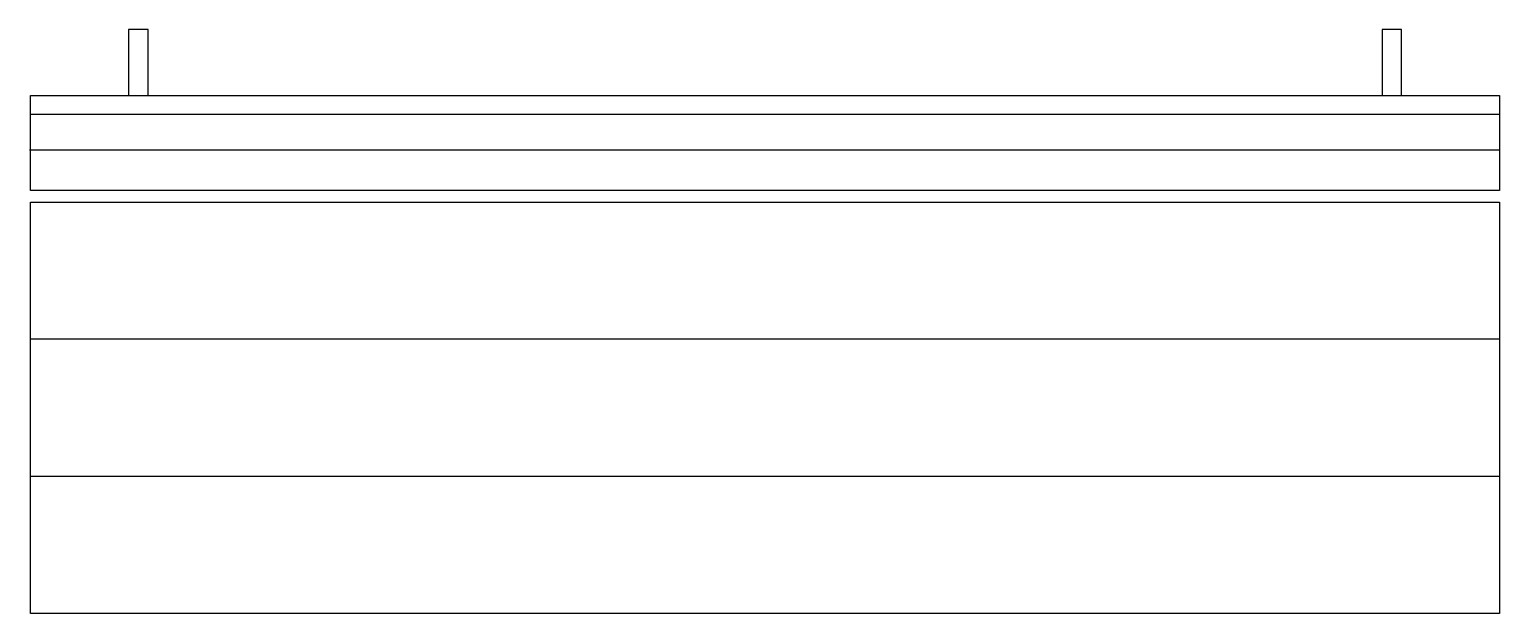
# Model space of a CAD drawing. Extents: x -10 to 140, y -60 to 0.
import ezdxf

# ---------------------------------------------------------------- set-up
doc = ezdxf.new("R2010")
doc.units = 0
doc.header["$LTSCALE"] = 25
doc.header["$MEASUREMENT"] = 0
doc.layers.get('0').update_dxf_attribs({"linetype": 'CONTINUOUS'})

msp = doc.modelspace()

# ---------------------------------------------------------------- linework, layer by layer
at = {"color": 0, "linetype": 'ByBlock'}
for p, q in [((0, 0), (0, -6.76)), ((2, 0), (0, 0)), ((2, -6.76), (2, 0)), ((128, 0), (128, -6.76)), ((130, 0), (128, 0)), ((130, -6.76), (130, 0)), ((140, -8.69), (-10, -8.69)), ((140, -12.32), (-10.12, -12.32)), ((140, -12.32), (-10, -12.32)), ((140, -31.63), (-10, -31.63)), ((140, -45.63), (-10, -45.63))]:
    msp.add_line(p, q, dxfattribs=at)
for points in [[(-10, -6.76), (140, -6.76), (140, -16.46), (-10, -16.46)], [(-10, -17.63), (140, -17.63), (140, -59.63), (-10, -59.63)]]:
    msp.add_lwpolyline(points, close=True, dxfattribs=at)

doc.saveas('drawing.dxf')
